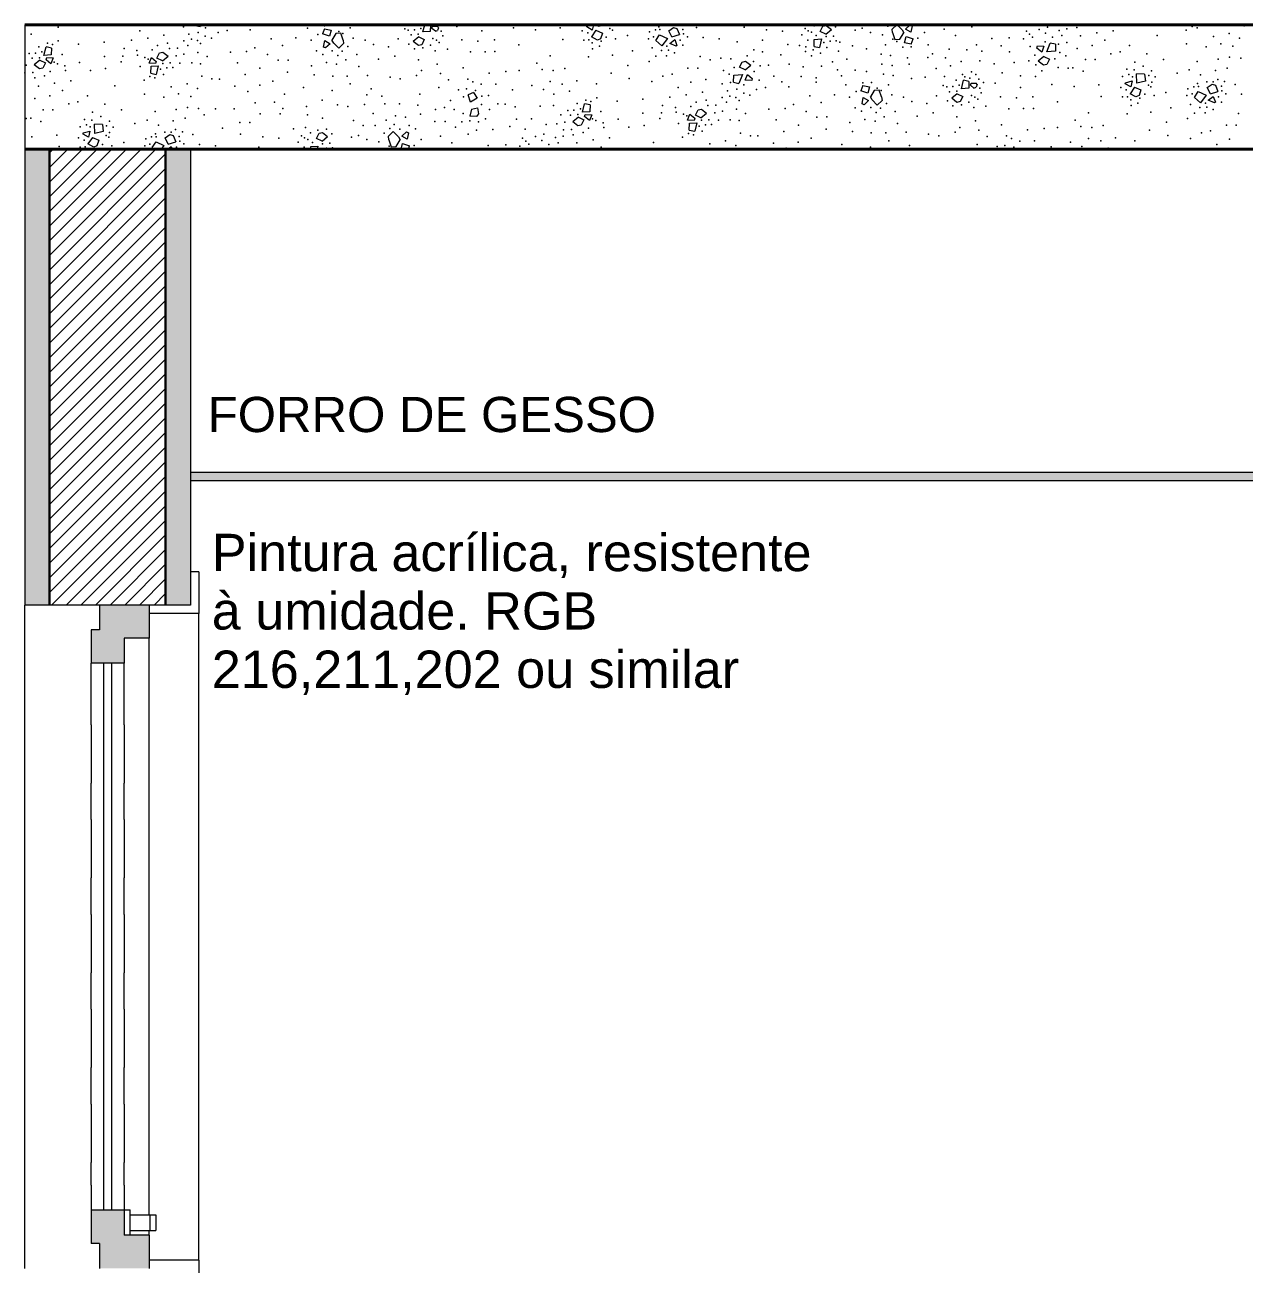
# Model space of a CAD drawing. Header units: metres. Extents: x -1.9 to 95.3, y -2.2 to 2.5.
# Drawn here: x 2.755 to 4.227, y 0.09 to 1.585 of the extents above; entities that cross this region are included whole.
import ezdxf

# ---------------------------------------------------------------- set-up
doc = ezdxf.new("R2010")
doc.units = ezdxf.units.M
doc.header["$MEASUREMENT"] = 0
for name, color, linetype in [('FORRO.EXEC', 7, 'Continuous'), ('Janelas Archicad', 7, 'Continuous'), ('LAJES.EST', 7, 'Continuous'), ('PAREDE CONSTRUIR', 7, 'Continuous')]:
    doc.layers.add(name, color=color, linetype=linetype)
for name, color, linetype, lineweight in [('FORRO.EXEC_Caneta_No__241', 7, 'Continuous', 13), ('Janelas Archicad_Caneta_No__10', 7, 'Continuous', 5), ('Janelas Archicad_Caneta_No__241', 7, 'Continuous', 13), ('LAJES.EST_Caneta_No__1', 7, 'Continuous', 40), ('LAJES.EST_Caneta_No__241', 7, 'Continuous', 13), ('NOTAS-EXECUTIVO.ARQ_Caneta_No__1', 7, 'Continuous', 40), ('PAREDE CONSTRUIR_Caneta_No__241', 7, 'Continuous', 13), ('PAREDE CONSTRUIR_Caneta_No__3', 7, 'Continuous', 30)]:
    doc.layers.add(name, color=color, linetype=linetype, lineweight=lineweight)
for name, color, linetype, lineweight, true_color in [('Janelas Archicad_Caneta_No__9', 7, 'Continuous', 9, 0x020202), ('Janelas Archicad_Caneta_No__97', 7, 'Continuous', 13, 0x6b6b6b), ('LAJES.EST_Caneta_No__97', 7, 'Continuous', 13, 0x6b6b6b), ('NOTAS-EXECUTIVO.ARQ_Caneta_No__12', 7, 'Continuous', 0, 0x030303)]:
    doc.layers.add(name, color=color, linetype=linetype, lineweight=lineweight, true_color=true_color)
doc.styles.add('GENERATED_STYLE_1', font='arial.ttf')

# ---------------------------------------------------------------- blocks, each defined once
blk = doc.blocks.new('*X26', base_point=(59.5557, -2.115))
at = {"layer": 'LAJES.EST_Caneta_No__241', "color": 7, "linetype": 'Continuous', "lineweight": 13}
for p, q in [((2.9605, 1.5843), (2.9605, 1.585)), ((2.9678, 1.585), (2.967, 1.5829)), ((3.2356, 1.5764), (3.2377, 1.585)), ((3.2446, 1.585), (3.2443, 1.577)), ((3.4334, 1.5837), (3.4379, 1.585)), ((3.4412, 1.585), (3.4398, 1.5786)), ((3.4551, 1.585), (3.4473, 1.583)), ((3.4473, 1.583), (3.4473, 1.585)), ((3.8018, 1.5797), (3.8073, 1.585)), ((3.8078, 1.585), (3.8137, 1.579)), ((3.8179, 1.5798), (3.8234, 1.5849)), ((3.8234, 1.5849), (3.8259, 1.5839)), ((2.9605, 1.5843), (2.967, 1.5829)), ((3.1166, 1.5802), (3.1143, 1.5739)), ((3.1227, 1.5711), (3.1143, 1.5739)), ((3.1166, 1.5802), (3.1248, 1.5787)), ((3.1248, 1.5787), (3.1227, 1.5711)), ((3.1303, 1.5745), (3.1257, 1.5666)), ((3.1363, 1.5749), (3.1303, 1.5745)), ((3.1393, 1.5665), (3.1363, 1.5749)), ((3.2306, 1.5705), (3.2237, 1.5649)), ((3.2306, 1.5705), (3.2372, 1.5673)), ((3.2443, 1.577), (3.2356, 1.5764)), ((3.2465, 1.5806), (3.2472, 1.5832)), ((3.2506, 1.5773), (3.2465, 1.5806)), ((3.2472, 1.5832), (3.2535, 1.5829)), ((3.2506, 1.5773), (3.2533, 1.5783)), ((3.2545, 1.5814), (3.2533, 1.5783)), ((3.2545, 1.5814), (3.2535, 1.5829)), ((3.4333, 1.5824), (3.4334, 1.5837)), ((3.4398, 1.5786), (3.4333, 1.5824)), ((3.4444, 1.5784), (3.4391, 1.5705)), ((3.4461, 1.5665), (3.4391, 1.5705)), ((3.4444, 1.5784), (3.4521, 1.575)), ((3.4521, 1.575), (3.45, 1.5682)), ((3.5168, 1.5659), (3.5212, 1.573)), ((3.5212, 1.573), (3.5308, 1.5686)), ((3.5322, 1.5778), (3.538, 1.5818)), ((3.536, 1.5704), (3.5322, 1.5778)), ((3.536, 1.5704), (3.5451, 1.5731)), ((3.538, 1.5818), (3.5421, 1.5806)), ((3.5421, 1.5806), (3.5451, 1.5731)), ((3.7149, 1.577), (3.718, 1.5833)), ((3.7216, 1.5738), (3.7149, 1.577)), ((3.718, 1.5833), (3.7221, 1.5843)), ((3.7216, 1.5738), (3.7284, 1.5793)), ((3.7221, 1.5843), (3.7284, 1.5793)), ((3.8022, 1.5755), (3.8018, 1.5797)), ((3.8022, 1.5755), (3.8052, 1.5671)), ((3.8112, 1.5675), (3.8158, 1.5754)), ((3.8137, 1.579), (3.8158, 1.5754)), ((3.8167, 1.5633), (3.8188, 1.5709)), ((3.8245, 1.576), (3.8179, 1.5798)), ((3.8188, 1.5709), (3.8272, 1.5681)), ((3.8259, 1.5839), (3.8245, 1.576)), ((2.7783, 1.5481), (2.7809, 1.5584)), ((2.7874, 1.557), (2.7809, 1.5584)), ((2.7874, 1.557), (2.787, 1.5487)), ((3.1156, 1.5581), (3.117, 1.566)), ((3.1181, 1.5571), (3.1156, 1.5581)), ((3.117, 1.566), (3.1236, 1.5622)), ((3.1236, 1.5622), (3.1181, 1.5571)), ((3.1279, 1.563), (3.1257, 1.5666)), ((3.134, 1.5567), (3.1279, 1.563)), ((3.1398, 1.5623), (3.134, 1.5567)), ((3.1393, 1.5665), (3.1398, 1.5623)), ((3.2301, 1.5599), (3.2237, 1.5649)), ((3.2342, 1.5609), (3.2301, 1.5599)), ((3.2372, 1.5673), (3.2342, 1.5609)), ((3.45, 1.5682), (3.4461, 1.5665)), ((3.5168, 1.5659), (3.5239, 1.5595)), ((3.5308, 1.5686), (3.5239, 1.5595)), ((3.5334, 1.5626), (3.5394, 1.5673)), ((3.5411, 1.5593), (3.5334, 1.5626)), ((3.5394, 1.5673), (3.542, 1.5602)), ((3.542, 1.5602), (3.5411, 1.5593)), ((3.7075, 1.559), (3.7078, 1.5673)), ((3.7075, 1.559), (3.714, 1.5576)), ((3.7078, 1.5673), (3.7165, 1.5679)), ((3.7165, 1.5679), (3.714, 1.5576)), ((3.8052, 1.5671), (3.8112, 1.5675)), ((3.8249, 1.5618), (3.8167, 1.5633)), ((3.8249, 1.5618), (3.8272, 1.5681)), ((3.9764, 1.5569), (3.977, 1.5595)), ((3.9822, 1.5521), (3.9764, 1.5569)), ((3.977, 1.5595), (3.985, 1.5591)), ((3.985, 1.5591), (3.9822, 1.5521)), ((3.9883, 1.5522), (3.9925, 1.5629)), ((3.999, 1.5615), (3.9925, 1.5629)), ((3.999, 1.5615), (3.9987, 1.5531)), ((2.7733, 1.5422), (2.7665, 1.5367)), ((2.7733, 1.5422), (2.78, 1.539)), ((2.787, 1.5487), (2.7783, 1.5481)), ((2.7809, 1.5429), (2.7816, 1.5455)), ((2.7867, 1.5381), (2.7809, 1.5429)), ((2.7816, 1.5455), (2.7895, 1.5451)), ((2.7895, 1.5451), (2.7867, 1.5381)), ((2.9051, 1.5386), (2.9079, 1.5456)), ((2.9079, 1.5456), (2.9137, 1.5408)), ((2.9137, 1.5408), (2.913, 1.5382)), ((2.9146, 1.5446), (2.9177, 1.551)), ((2.9213, 1.5414), (2.9146, 1.5446)), ((2.9177, 1.551), (2.9218, 1.552)), ((2.9213, 1.5414), (2.9281, 1.547)), ((2.9218, 1.552), (2.9281, 1.547)), ((3.6177, 1.5337), (3.6208, 1.5401)), ((3.6208, 1.5401), (3.6249, 1.5411)), ((3.6249, 1.5411), (3.6312, 1.5361)), ((3.9849, 1.5467), (3.9781, 1.5411)), ((3.9845, 1.5361), (3.9781, 1.5411)), ((3.9849, 1.5467), (3.9916, 1.5435)), ((3.9987, 1.5531), (3.9883, 1.5522)), ((3.9916, 1.5435), (3.9885, 1.5371)), ((2.7728, 1.5317), (2.7665, 1.5367)), ((2.7769, 1.5327), (2.7728, 1.5317)), ((2.78, 1.539), (2.7769, 1.5327)), ((2.913, 1.5382), (2.9051, 1.5386)), ((2.9072, 1.5266), (2.9075, 1.535)), ((2.9072, 1.5266), (2.9137, 1.5252)), ((2.9075, 1.535), (2.9162, 1.5355)), ((2.9162, 1.5355), (2.9137, 1.5252)), ((3.6106, 1.5241), (3.6211, 1.525)), ((3.6211, 1.525), (3.6168, 1.5143)), ((3.6244, 1.5305), (3.6177, 1.5337)), ((3.6243, 1.5181), (3.6272, 1.5251)), ((3.6244, 1.5305), (3.6312, 1.5361)), ((3.6272, 1.5251), (3.633, 1.5203)), ((3.9885, 1.5371), (3.9845, 1.5361)), ((4.0971, 1.5145), (4.0968, 1.5258)), ((4.1063, 1.5253), (4.0968, 1.5258)), ((4.1063, 1.5253), (4.1073, 1.517)), ((3.6103, 1.5158), (3.6106, 1.5241)), ((3.6103, 1.5158), (3.6168, 1.5143)), ((3.6323, 1.5177), (3.6243, 1.5181)), ((3.633, 1.5203), (3.6323, 1.5177)), ((3.7664, 1.5116), (3.7641, 1.5053)), ((3.7664, 1.5116), (3.7746, 1.5101)), ((3.7746, 1.5101), (3.7726, 1.5025)), ((3.8854, 1.5078), (3.888, 1.5181)), ((3.8945, 1.5167), (3.888, 1.5181)), ((3.8945, 1.5167), (3.8941, 1.5084)), ((3.8963, 1.512), (3.897, 1.5146)), ((3.9004, 1.5087), (3.8963, 1.512)), ((3.897, 1.5146), (3.9033, 1.5144)), ((3.9043, 1.5128), (3.9031, 1.5097)), ((3.9043, 1.5128), (3.9033, 1.5144)), ((4.0831, 1.5138), (4.0832, 1.5151)), ((4.0896, 1.51), (4.0831, 1.5138)), ((4.0832, 1.5151), (4.0913, 1.5174)), ((4.0913, 1.5174), (4.0896, 1.51)), ((4.1073, 1.517), (4.0971, 1.5145)), ((4.182, 1.5092), (4.1879, 1.5132)), ((4.1879, 1.5132), (4.1919, 1.5121)), ((4.1919, 1.5121), (4.1949, 1.5046)), ((3.2964, 1.5035), (3.2903, 1.5007)), ((3.293, 1.4918), (3.2903, 1.5007)), ((3.3011, 1.4966), (3.293, 1.4918)), ((3.2964, 1.5035), (3.3011, 1.4966)), ((3.7726, 1.5025), (3.7641, 1.5053)), ((3.7654, 1.4895), (3.7668, 1.4974)), ((3.7668, 1.4974), (3.7734, 1.4936)), ((3.7801, 1.5059), (3.7755, 1.498)), ((3.7777, 1.4944), (3.7755, 1.498)), ((3.7861, 1.5063), (3.7801, 1.5059)), ((3.7891, 1.4979), (3.7861, 1.5063)), ((3.7891, 1.4979), (3.7896, 1.4937)), ((3.8804, 1.5019), (3.8736, 1.4963)), ((3.8799, 1.4913), (3.8736, 1.4963)), ((3.8804, 1.5019), (3.8871, 1.4987)), ((3.8871, 1.4987), (3.884, 1.4923)), ((3.8941, 1.5084), (3.8854, 1.5078)), ((3.9004, 1.5087), (3.9031, 1.5097)), ((4.0943, 1.5098), (4.0889, 1.5019)), ((4.0959, 1.4979), (4.0889, 1.5019)), ((4.0943, 1.5098), (4.1019, 1.5064)), ((4.0998, 1.4996), (4.0959, 1.4979)), ((4.1019, 1.5064), (4.0998, 1.4996)), ((4.1666, 1.4973), (4.1711, 1.5044)), ((4.1666, 1.4973), (4.1737, 1.4909)), ((4.1711, 1.5044), (4.1806, 1.5)), ((4.1806, 1.5), (4.1737, 1.4909)), ((4.1858, 1.5018), (4.182, 1.5092)), ((4.1833, 1.494), (4.1892, 1.4987)), ((4.1858, 1.5018), (4.1949, 1.5046)), ((4.1892, 1.4987), (4.1919, 1.4916)), ((3.2941, 1.4832), (3.292, 1.4746)), ((3.2941, 1.4832), (3.3013, 1.4847)), ((3.3013, 1.4847), (3.3027, 1.4777)), ((3.4281, 1.4795), (3.4307, 1.4898)), ((3.4368, 1.4801), (3.4281, 1.4795)), ((3.4372, 1.4884), (3.4307, 1.4898)), ((3.4372, 1.4884), (3.4368, 1.4801)), ((3.5644, 1.476), (3.5675, 1.4824)), ((3.5675, 1.4824), (3.5716, 1.4834)), ((3.5716, 1.4834), (3.5779, 1.4784)), ((3.7679, 1.4885), (3.7654, 1.4895)), ((3.7734, 1.4936), (3.7679, 1.4885)), ((3.7838, 1.4881), (3.7777, 1.4944)), ((3.7896, 1.4937), (3.7838, 1.4881)), ((3.884, 1.4923), (3.8799, 1.4913)), ((4.1909, 1.4907), (4.1833, 1.494)), ((4.1919, 1.4916), (4.1909, 1.4907)), ((2.8396, 1.4539), (2.8392, 1.4652)), ((2.8487, 1.4647), (2.8392, 1.4652)), ((3.3001, 1.4744), (3.292, 1.4746)), ((3.3027, 1.4777), (3.3001, 1.4744)), ((3.4231, 1.4736), (3.4163, 1.4681)), ((3.4226, 1.4631), (3.4163, 1.4681)), ((3.4231, 1.4736), (3.4298, 1.4704)), ((3.4298, 1.4704), (3.4267, 1.4641)), ((3.4307, 1.4743), (3.4314, 1.4769)), ((3.4365, 1.4695), (3.4307, 1.4743)), ((3.4314, 1.4769), (3.4393, 1.4765)), ((3.4393, 1.4765), (3.4365, 1.4695)), ((3.5549, 1.47), (3.5577, 1.477)), ((3.5628, 1.4696), (3.5549, 1.47)), ((3.557, 1.458), (3.5574, 1.4664)), ((3.5574, 1.4664), (3.5661, 1.4669)), ((3.5577, 1.477), (3.5635, 1.4722)), ((3.5635, 1.4722), (3.5628, 1.4696)), ((3.5661, 1.4669), (3.5635, 1.4566)), ((3.5711, 1.4728), (3.5644, 1.476)), ((3.5711, 1.4728), (3.5779, 1.4784)), ((2.8255, 1.4532), (2.8257, 1.4546)), ((2.832, 1.4495), (2.8255, 1.4532)), ((2.8257, 1.4546), (2.8337, 1.4568)), ((2.8337, 1.4568), (2.832, 1.4495)), ((2.8497, 1.4564), (2.8396, 1.4539)), ((2.8487, 1.4647), (2.8497, 1.4564)), ((2.9244, 1.4486), (2.9303, 1.4526)), ((2.9303, 1.4526), (2.9343, 1.4515)), ((2.9343, 1.4515), (2.9373, 1.444)), ((3.1071, 1.4478), (3.1102, 1.4541)), ((3.1102, 1.4541), (3.1143, 1.4552)), ((3.1143, 1.4552), (3.1206, 1.4501)), ((3.194, 1.4505), (3.1998, 1.4561)), ((3.1944, 1.4463), (3.194, 1.4505)), ((3.1998, 1.4561), (3.2059, 1.4498)), ((3.2102, 1.4506), (3.2157, 1.4557)), ((3.2167, 1.4469), (3.2102, 1.4506)), ((3.2157, 1.4557), (3.2182, 1.4547)), ((3.2182, 1.4547), (3.2167, 1.4469)), ((3.4267, 1.4641), (3.4226, 1.4631)), ((3.557, 1.458), (3.5635, 1.4566)), ((2.8367, 1.4492), (2.8313, 1.4413)), ((2.8384, 1.4374), (2.8313, 1.4413)), ((2.8367, 1.4492), (2.8443, 1.4458)), ((2.8422, 1.439), (2.8384, 1.4374)), ((2.8443, 1.4458), (2.8422, 1.439)), ((2.909, 1.4368), (2.9135, 1.4438)), ((2.909, 1.4368), (2.911, 1.435)), ((2.9135, 1.4438), (2.923, 1.4394)), ((2.923, 1.4394), (2.9196, 1.435)), ((2.9282, 1.4412), (2.9244, 1.4486)), ((2.9277, 1.435), (2.9316, 1.4381)), ((2.9282, 1.4412), (2.9373, 1.444)), ((2.9316, 1.4381), (2.9328, 1.435)), ((3.0999, 1.435), (3.1001, 1.4381)), ((3.1001, 1.4381), (3.1088, 1.4387)), ((3.1138, 1.4446), (3.1071, 1.4478)), ((3.1088, 1.4387), (3.1079, 1.435)), ((3.1138, 1.4446), (3.1206, 1.4501)), ((3.1944, 1.4463), (3.1974, 1.4379)), ((3.1974, 1.4379), (3.2034, 1.4383)), ((3.2034, 1.4383), (3.208, 1.4463)), ((3.2059, 1.4498), (3.208, 1.4463)), ((3.2092, 1.435), (3.211, 1.4418)), ((3.211, 1.4418), (3.2194, 1.4389)), ((3.218, 1.435), (3.2194, 1.4389))]:
    blk.add_line(p, q, dxfattribs=at)
for p in [(2.7627, 1.5735), (2.7952, 1.5823), (2.8938, 1.5778), (2.9091, 1.5842), (2.9231, 1.5725), (2.9468, 1.5824), (2.9531, 1.5738), (2.957, 1.584), (2.9645, 1.5758), (2.9728, 1.5711), (2.973, 1.5813), (2.9884, 1.5756), (2.9993, 1.578), (3.0187, 1.5846), (3.0272, 1.5789), (3.0602, 1.5843), (3.0961, 1.5811), (3.1087, 1.5733), (3.1167, 1.5836), (3.127, 1.584), (3.1339, 1.577), (3.1389, 1.5744), (3.1477, 1.5812), (3.2136, 1.5802), (3.2179, 1.5786), (3.2212, 1.5728), (3.2252, 1.579), (3.23, 1.5735), (3.2329, 1.5806), (3.2576, 1.5773), (3.2594, 1.5715), (3.2623, 1.584), (3.2764, 1.5831), (3.3068, 1.5778), (3.3447, 1.5814), (3.3715, 1.579), (3.4013, 1.5812), (3.4279, 1.5779), (3.4344, 1.5752), (3.4567, 1.5699), (3.4612, 1.5806), (3.4642, 1.5786), (3.4653, 1.5844), (3.4824, 1.5721), (3.5088, 1.5765), (3.5137, 1.5703), (3.516, 1.5788), (3.5204, 1.5826), (3.5216, 1.5792), (3.5318, 1.5846), (3.5395, 1.5847), (3.5492, 1.5794), (3.5499, 1.5739), (3.5547, 1.5704), (3.5657, 1.5817), (3.5737, 1.5698), (3.6232, 1.5821), (3.6502, 1.579), (3.6695, 1.5773), (3.6927, 1.5727), (3.697, 1.5804), (3.7003, 1.5779), (3.7044, 1.5759), (3.7076, 1.5839), (3.7099, 1.5721), (3.7222, 1.5708), (3.731, 1.5714), (3.7335, 1.5825), (3.7572, 1.5786), (3.7657, 1.5808), (3.7757, 1.5756), (3.7901, 1.573), (3.7964, 1.5833), (3.841, 1.5757), (3.8647, 1.5798), (3.8783, 1.5719), (3.898, 1.5824), (3.9637, 1.5773), (3.9675, 1.5738), (3.9711, 1.5702), (3.979, 1.5795), (3.9867, 1.5747), (3.9894, 1.5821), (3.9951, 1.57), (4.0034, 1.5783), (4.0064, 1.572), (4.0127, 1.58), (4.0247, 1.5816), (4.0291, 1.5717), (4.0367, 1.5841), (4.0487, 1.5753), (4.0683, 1.5779), (4.1215, 1.5721), (4.1566, 1.5787), (4.1637, 1.5831), (4.1698, 1.5815), (4.1894, 1.5707), (4.2085, 1.5743), (4.2264, 1.5836), (2.7719, 1.5585), (2.7824, 1.5627), (2.7884, 1.5612), (2.7956, 1.5655), (2.8199, 1.5616), (2.8511, 1.564), (2.875, 1.5562), (2.8838, 1.5664), (2.9035, 1.569), (2.909, 1.5549), (2.9154, 1.5601), (2.9275, 1.5627), (2.9297, 1.5564), (2.9394, 1.5567), (2.9469, 1.5658), (2.9519, 1.5602), (2.9561, 1.5675), (2.9634, 1.5659), (2.9672, 1.5624), (2.9804, 1.5689), (3.0328, 1.5574), (3.0526, 1.5679), (3.0662, 1.5599), (3.0822, 1.5692), (3.1005, 1.5663), (3.1451, 1.5587), (3.1515, 1.569), (3.1658, 1.5664), (3.1759, 1.5612), (3.194, 1.5585), (3.2056, 1.5679), (3.2187, 1.5618), (3.2252, 1.5558), (3.2355, 1.5572), (3.2446, 1.5604), (3.2477, 1.5683), (3.2518, 1.5664), (3.2552, 1.5638), (3.2651, 1.5554), (3.2827, 1.5669), (3.302, 1.5653), (3.3219, 1.5667), (3.3513, 1.5607), (3.4043, 1.5673), (3.4299, 1.5665), (3.4358, 1.5669), (3.4399, 1.5631), (3.4403, 1.5561), (3.4485, 1.5592), (3.4507, 1.5651), (3.4679, 1.5682), (3.5077, 1.5682), (3.512, 1.5573), (3.5299, 1.5591), (3.5458, 1.5665), (3.5491, 1.5603), (3.5932, 1.5682), (3.6149, 1.5644), (3.6453, 1.5665), (3.6758, 1.5611), (3.6899, 1.5602), (3.6978, 1.5586), (3.7001, 1.5664), (3.7065, 1.5548), (3.7192, 1.5636), (3.7229, 1.5575), (3.727, 1.5653), (3.7342, 1.5656), (3.7386, 1.5641), (3.7538, 1.5596), (3.771, 1.556), (3.7939, 1.5608), (3.8026, 1.5676), (3.8076, 1.565), (3.8145, 1.558), (3.8248, 1.5584), (3.8328, 1.5687), (3.8454, 1.5609), (3.8707, 1.5554), (3.9037, 1.5609), (3.9221, 1.5686), (3.9335, 1.5597), (3.9431, 1.5693), (3.9602, 1.5679), (3.9682, 1.559), (3.9865, 1.5645), (4.0025, 1.5618), (4.0127, 1.5635), (4.025, 1.5565), (4.043, 1.56), (4.0583, 1.5664), (4.0882, 1.5599), (4.1569, 1.5619), (4.1806, 1.5584), (4.1984, 1.5622), (4.213, 1.5591), (4.221, 1.5687), (2.7606, 1.5504), (2.7639, 1.5446), (2.7679, 1.5507), (2.7727, 1.5452), (2.7757, 1.5524), (2.7904, 1.5401), (2.8003, 1.5491), (2.8513, 1.5469), (2.8715, 1.5405), (2.8735, 1.5473), (2.8904, 1.5538), (2.8913, 1.5483), (2.9, 1.5456), (2.9041, 1.5436), (2.9378, 1.5475), (2.9471, 1.5495), (2.964, 1.5517), (2.9751, 1.5467), (3.0033, 1.552), (3.0227, 1.5528), (3.0482, 1.549), (3.0609, 1.5423), (3.073, 1.5424), (3.1073, 1.5535), (3.1149, 1.5493), (3.1261, 1.5537), (3.1328, 1.548), (3.1381, 1.553), (3.1424, 1.5427), (3.1557, 1.5492), (3.1821, 1.5434), (3.2015, 1.5473), (3.2301, 1.5427), (3.2505, 1.5537), (3.2929, 1.5522), (3.3106, 1.5525), (3.3225, 1.5526), (3.3889, 1.5474), (3.4355, 1.5463), (3.4643, 1.5482), (3.4883, 1.5534), (3.5084, 1.5406), (3.5167, 1.5471), (3.5233, 1.554), (3.5296, 1.5476), (3.5318, 1.5542), (3.5393, 1.5513), (3.5699, 1.5467), (3.5821, 1.5426), (3.5952, 1.5447), (3.6073, 1.5439), (3.6268, 1.5476), (3.6344, 1.5407), (3.6347, 1.5546), (3.6455, 1.5522), (3.6676, 1.5486), (3.6972, 1.5529), (3.7044, 1.5475), (3.7152, 1.5507), (3.7298, 1.5403), (3.7369, 1.5532), (3.747, 1.5436), (3.7886, 1.5496), (3.7999, 1.5479), (3.8204, 1.545), (3.8448, 1.5454), (3.8505, 1.5501), (3.866, 1.545), (3.8852, 1.5406), (3.8919, 1.5547), (3.9074, 1.5414), (3.9101, 1.5532), (3.9432, 1.5525), (3.9666, 1.5416), (3.9741, 1.5485), (3.9982, 1.5439), (4.0042, 1.5516), (4.0112, 1.5474), (4.0349, 1.543), (4.0466, 1.543), (4.0657, 1.5501), (4.0769, 1.5525), (4.0945, 1.54), (4.1091, 1.5498), (4.1294, 1.543), (4.17, 1.5409), (4.1952, 1.5434), (4.209, 1.546), (4.2225, 1.5446), (2.7552, 1.527), (2.7568, 1.5362), (2.7649, 1.5273), (2.7856, 1.5288), (2.7945, 1.5381), (2.8033, 1.5354), (2.8042, 1.5299), (2.8212, 1.5397), (2.8343, 1.53), (2.8527, 1.5322), (2.8943, 1.5346), (2.9189, 1.5313), (2.9219, 1.5384), (2.9226, 1.5252), (2.9267, 1.533), (2.9307, 1.5391), (2.9339, 1.5333), (2.9423, 1.5387), (2.9566, 1.5391), (2.9672, 1.538), (3.0119, 1.539), (3.0211, 1.525), (3.0388, 1.5325), (3.0722, 1.5278), (3.1011, 1.5356), (3.1192, 1.5394), (3.1314, 1.5375), (3.1583, 1.5347), (3.2337, 1.5297), (3.2527, 1.5376), (3.2567, 1.5264), (3.2841, 1.5331), (3.3154, 1.5268), (3.3355, 1.5287), (3.3516, 1.5297), (3.373, 1.5386), (3.3795, 1.5311), (3.3929, 1.5297), (3.4067, 1.5323), (3.4626, 1.5266), (3.4829, 1.536), (3.5363, 1.5255), (3.5553, 1.5327), (3.5671, 1.5326), (3.5981, 1.5298), (3.6051, 1.5256), (3.6112, 1.5334), (3.6353, 1.5287), (3.6427, 1.5356), (3.6527, 1.5362), (3.6773, 1.5376), (3.6945, 1.5342), (3.7167, 1.5351), (3.736, 1.5307), (3.7571, 1.5303), (3.7709, 1.5285), (3.7895, 1.5376), (3.7915, 1.5255), (3.8019, 1.5358), (3.8225, 1.5376), (3.8549, 1.5321), (3.8721, 1.5353), (3.8867, 1.5249), (3.8976, 1.5282), (3.9027, 1.5252), (3.9247, 1.5381), (3.9344, 1.5271), (3.9492, 1.5395), (3.975, 1.5365), (3.9825, 1.5296), (4.002, 1.5333), (4.0141, 1.5326), (4.0199, 1.533), (4.0321, 1.529), (4.0848, 1.5315), (4.0873, 1.525), (4.0938, 1.5305), (4.1046, 1.535), (4.1148, 1.5293), (4.1457, 1.5267), (4.1602, 1.5306), (4.1919, 1.5298), (4.2061, 1.5328), (2.7671, 1.521), (2.7715, 1.5111), (2.7791, 1.5235), (2.7911, 1.5147), (2.8108, 1.5173), (2.8639, 1.5115), (2.899, 1.5181), (2.9062, 1.5225), (2.9122, 1.5209), (2.9318, 1.5101), (2.9509, 1.5137), (2.9688, 1.523), (2.9808, 1.5198), (2.9899, 1.5195), (3.0085, 1.5109), (3.0386, 1.5122), (3.0543, 1.517), (3.1043, 1.5248), (3.1267, 1.5231), (3.1441, 1.5232), (3.1478, 1.5138), (3.1687, 1.5239), (3.196, 1.5217), (3.2081, 1.5198), (3.228, 1.524), (3.2665, 1.5187), (3.2898, 1.5195), (3.2959, 1.5163), (3.306, 1.5133), (3.3237, 1.5135), (3.367, 1.5119), (3.389, 1.5166), (3.4036, 1.5135), (3.4214, 1.5173), (3.445, 1.5137), (3.4845, 1.5201), (3.5118, 1.5165), (3.5251, 1.5232), (3.5589, 1.5156), (3.577, 1.5191), (3.5967, 1.5138), (3.6069, 1.5154), (3.6229, 1.5127), (3.6412, 1.5182), (3.6588, 1.5232), (3.6685, 1.516), (3.677, 1.5103), (3.6918, 1.5225), (3.71, 1.5157), (3.7101, 1.521), (3.7408, 1.5233), (3.746, 1.5125), (3.7665, 1.515), (3.7769, 1.5154), (3.7975, 1.5126), (3.8028, 1.5238), (3.8253, 1.5202), (3.8417, 1.522), (3.8634, 1.5116), (3.8651, 1.5225), (3.8677, 1.5101), (3.875, 1.5104), (3.879, 1.5181), (3.8828, 1.512), (3.8895, 1.5224), (3.8955, 1.5208), (3.9063, 1.5195), (3.9121, 1.5154), (3.9262, 1.5145), (3.9565, 1.5235), (3.9747, 1.5226), (3.9945, 1.5128), (4.0213, 1.5104), (4.0511, 1.5126), (4.0797, 1.5225), (4.0918, 1.5224), (4.111, 1.512), (4.1114, 1.5239), (4.114, 1.51), (4.1151, 1.5158), (4.1192, 1.5222), (4.1658, 1.5103), (4.1703, 1.514), (4.1714, 1.5106), (4.174, 1.5245), (4.1816, 1.5161), (4.1893, 1.5161), (4.1947, 1.5192), (4.199, 1.5108), (4.203, 1.5165), (4.2155, 1.5131), (2.7674, 1.4959), (2.7854, 1.4995), (2.8008, 1.5059), (2.8306, 1.4993), (2.8994, 1.5013), (2.923, 1.4978), (2.9408, 1.5016), (2.9554, 1.4985), (2.9634, 1.5081), (3.0242, 1.5047), (3.0685, 1.5013), (3.0913, 1.5092), (3.1259, 1.5059), (3.1678, 1.5004), (3.1729, 1.5078), (3.186, 1.499), (3.2318, 1.5014), (3.2546, 1.5092), (3.2786, 1.5066), (3.2845, 1.4983), (3.2881, 1.5079), (3.2989, 1.5058), (3.3065, 1.4988), (3.3146, 1.4996), (3.3437, 1.5065), (3.3809, 1.5069), (3.3934, 1.5013), (3.4126, 1.5049), (3.4454, 1.4969), (3.5009, 1.4954), (3.5336, 1.4978), (3.5436, 1.5092), (3.5533, 1.5004), (3.5729, 1.5039), (3.5967, 1.4972), (3.6029, 1.5052), (3.6059, 1.499), (3.6132, 1.4973), (3.6143, 1.5072), (3.6226, 1.5025), (3.6302, 1.5003), (3.6382, 1.507), (3.6491, 1.5094), (3.7024, 1.4993), (3.732, 1.5006), (3.7503, 1.4977), (3.7585, 1.5047), (3.7837, 1.5084), (3.7887, 1.5058), (3.8013, 1.5004), (3.8156, 1.4978), (3.8554, 1.4993), (3.871, 1.5042), (3.8798, 1.5049), (3.8975, 1.4997), (3.9016, 1.4978), (3.905, 1.4952), (3.9074, 1.5087), (3.9092, 1.503), (3.9325, 1.4983), (3.9518, 1.4967), (3.9566, 1.5092), (3.9717, 1.4981), (4.0541, 1.4987), (4.0777, 1.5093), (4.0797, 1.4979), (4.0842, 1.5066), (4.0856, 1.4983), (4.1005, 1.4965), (4.1065, 1.5013), (4.1178, 1.4996), (4.1322, 1.5035), (4.1575, 1.4996), (4.1586, 1.5079), (4.1636, 1.5017), (4.1956, 1.4979), (4.1997, 1.5053), (4.2045, 1.5018), (4.2235, 1.5013), (2.7773, 1.4824), (2.7891, 1.4824), (2.8081, 1.4895), (2.8193, 1.4919), (2.8516, 1.4892), (2.8718, 1.4824), (2.9124, 1.4803), (2.9376, 1.4828), (2.9515, 1.4854), (2.9649, 1.484), (2.9854, 1.4838), (3.0077, 1.4838), (3.0333, 1.491), (3.0565, 1.4918), (3.0664, 1.4841), (3.0951, 1.4866), (3.1139, 1.4942), (3.1326, 1.4885), (3.1448, 1.4866), (3.165, 1.4889), (3.1896, 1.4896), (3.2071, 1.4897), (3.2294, 1.488), (3.2509, 1.4828), (3.2615, 1.4851), (3.2688, 1.4936), (3.2732, 1.4829), (3.3063, 1.4889), (3.3158, 1.4828), (3.3259, 1.4895), (3.3349, 1.4892), (3.3469, 1.4859), (3.3769, 1.487), (3.393, 1.4878), (3.4105, 1.4818), (3.4177, 1.4821), (3.4217, 1.4899), (3.4255, 1.4838), (3.4322, 1.4941), (3.4382, 1.4926), (3.4501, 1.4805), (3.4698, 1.493), (3.5248, 1.4876), (3.5402, 1.4852), (3.5588, 1.4863), (3.5652, 1.4915), (3.5773, 1.4941), (3.5795, 1.4878), (3.5892, 1.4881), (3.5969, 1.4809), (3.6017, 1.4916), (3.6138, 1.4831), (3.617, 1.4938), (3.6531, 1.4834), (3.6725, 1.4842), (3.6826, 1.4888), (3.698, 1.4804), (3.716, 1.4913), (3.7571, 1.4849), (3.7647, 1.4807), (3.7759, 1.4851), (3.7879, 1.4844), (3.7949, 1.4901), (3.8055, 1.4806), (3.8257, 1.4926), (3.8438, 1.4899), (3.8685, 1.4932), (3.875, 1.4872), (3.8853, 1.4886), (3.8944, 1.4918), (3.9003, 1.4851), (3.9149, 1.4868), (3.9427, 1.4836), (3.9604, 1.4839), (3.9724, 1.484), (4.0011, 1.4921), (4.0897, 1.4945), (4.0901, 1.4875), (4.0983, 1.4906), (4.1381, 1.4848), (4.1618, 1.4887), (4.1731, 1.4854), (4.1797, 1.4905), (4.1816, 1.4856), (4.1891, 1.4827), (4.199, 1.4917), (2.7566, 1.472), (2.7623, 1.4725), (2.7745, 1.4684), (2.8272, 1.4709), (2.8362, 1.4699), (2.837, 1.4795), (2.847, 1.4744), (2.8572, 1.4687), (2.8881, 1.4661), (2.9026, 1.47), (2.9343, 1.4692), (2.9485, 1.4722), (2.9714, 1.4765), (3.0148, 1.467), (3.0268, 1.4671), (3.039, 1.4775), (3.0634, 1.4775), (3.0964, 1.4763), (3.1143, 1.4724), (3.1517, 1.4694), (3.1754, 1.4781), (3.1913, 1.4701), (3.2024, 1.4753), (3.2146, 1.4734), (3.2327, 1.4772), (3.2501, 1.4682), (3.2622, 1.4683), (3.2825, 1.468), (3.2843, 1.478), (3.2923, 1.469), (3.3025, 1.4681), (3.3112, 1.4715), (3.3485, 1.471), (3.3665, 1.4715), (3.3973, 1.4656), (3.4021, 1.4763), (3.4066, 1.4676), (3.4137, 1.476), (3.4225, 1.4766), (3.4403, 1.4715), (3.4443, 1.4695), (3.4531, 1.4668), (3.471, 1.4711), (3.5011, 1.4783), (3.5213, 1.4719), (3.5233, 1.4787), (3.5411, 1.4797), (3.5441, 1.466), (3.5499, 1.477), (3.5539, 1.475), (3.5717, 1.4698), (3.5805, 1.4705), (3.5876, 1.4789), (3.5921, 1.4701), (3.6064, 1.4705), (3.617, 1.4694), (3.6249, 1.4781), (3.6617, 1.4704), (3.7107, 1.4737), (3.7228, 1.4738), (3.7509, 1.467), (3.769, 1.4708), (3.7812, 1.4689), (3.7826, 1.4794), (3.7922, 1.4741), (3.8082, 1.4661), (3.8319, 1.4748), (3.8513, 1.4787), (3.8799, 1.4741), (3.9025, 1.469), (4.0228, 1.47), (4.0387, 1.4788), (4.0853, 1.4777), (4.1141, 1.4796), (4.1327, 1.4674), (4.1582, 1.472), (4.1665, 1.4785), (4.1794, 1.479), (4.2197, 1.4781), (2.7936, 1.452), (2.8221, 1.4619), (2.8297, 1.4644), (2.8342, 1.4618), (2.8534, 1.4514), (2.8538, 1.4633), (2.8575, 1.4552), (2.8616, 1.4616), (2.9127, 1.4535), (2.9164, 1.4639), (2.924, 1.4555), (2.9317, 1.4555), (2.9371, 1.4587), (2.9414, 1.4502), (2.9454, 1.456), (2.9579, 1.4525), (2.9935, 1.4605), (3.0155, 1.4529), (3.0793, 1.4597), (3.0892, 1.4512), (3.0939, 1.4613), (3.0998, 1.4547), (3.1089, 1.4579), (3.1192, 1.4592), (3.1257, 1.4533), (3.1579, 1.4516), (3.1635, 1.4634), (3.1781, 1.4636), (3.1886, 1.4541), (3.1956, 1.4598), (3.201, 1.4649), (3.2076, 1.4591), (3.2189, 1.4636), (3.2265, 1.4593), (3.2569, 1.4506), (3.2749, 1.4616), (3.2903, 1.4532), (3.3004, 1.4578), (3.3198, 1.4585), (3.3406, 1.4623), (3.3591, 1.4589), (3.3712, 1.4503), (3.3816, 1.4529), (3.3842, 1.4646), (3.4049, 1.4508), (3.405, 1.4584), (3.4147, 1.4587), (3.4169, 1.4524), (3.4289, 1.4549), (3.4354, 1.4602), (3.454, 1.4613), (3.4841, 1.4614), (3.5025, 1.4636), (3.556, 1.4539), (3.562, 1.4523), (3.5687, 1.4627), (3.5725, 1.4566), (3.5765, 1.4644), (3.5837, 1.4647), (3.6186, 1.4544), (3.6307, 1.4512), (3.6397, 1.4509), (3.671, 1.4564), (3.6886, 1.4639), (3.722, 1.4592), (3.7541, 1.4563), (3.7765, 1.4545), (3.794, 1.4546), (3.8186, 1.4553), (3.8458, 1.4531), (3.858, 1.4512), (3.8778, 1.4554), (3.8835, 1.4611), (3.9065, 1.4578), (3.9339, 1.4645), (3.9396, 1.4509), (3.9652, 1.4582), (3.9854, 1.4601), (4.0014, 1.4611), (4.0293, 1.4625), (4.0427, 1.4611), (4.0565, 1.4637), (4.1124, 1.458), (4.1343, 1.4515), (4.1749, 1.4546), (4.1861, 1.4569), (4.2051, 1.4641), (4.2169, 1.464), (2.7637, 1.4498), (2.7965, 1.4381), (2.8201, 1.4487), (2.8221, 1.4373), (2.8266, 1.446), (2.828, 1.4377), (2.8429, 1.4359), (2.8489, 1.4407), (2.8564, 1.4494), (2.8602, 1.439), (2.8746, 1.4429), (2.8999, 1.439), (2.901, 1.4473), (2.906, 1.4411), (2.9082, 1.4497), (2.9138, 1.45), (2.938, 1.4373), (2.9421, 1.4447), (2.9469, 1.4413), (2.9659, 1.4407), (2.9854, 1.439), (3.0071, 1.4353), (3.0376, 1.4373), (3.0424, 1.4498), (3.0617, 1.4481), (3.085, 1.4435), (3.0923, 1.4372), (3.0926, 1.4487), (3.0966, 1.4467), (3.1022, 1.4429), (3.1144, 1.4416), (3.1192, 1.4361), (3.1232, 1.4422), (3.1264, 1.4364), (3.1494, 1.4494), (3.1679, 1.4465), (3.1823, 1.4438), (3.1948, 1.4384), (3.1998, 1.4358), (3.225, 1.4395), (3.2333, 1.4465), (3.2705, 1.4427), (3.3143, 1.4395), (3.3354, 1.4401), (3.3524, 1.4387), (3.3559, 1.4481), (3.3597, 1.4446), (3.3633, 1.4411), (3.3787, 1.4353), (3.379, 1.4455), (3.3873, 1.4408), (3.3957, 1.4491), (3.3986, 1.4428), (3.4213, 1.4425), (3.4409, 1.4461), (3.4506, 1.4373), (3.4606, 1.4487), (3.5137, 1.4429), (3.5488, 1.4495), (3.5816, 1.4416), (3.6008, 1.4451), (3.6133, 1.4395), (3.6584, 1.4423), (3.674, 1.4361), (3.6884, 1.4436), (3.7041, 1.4484), (3.7411, 1.4406), (3.7757, 1.4373), (3.7976, 1.4452), (3.8227, 1.4392), (3.9044, 1.4406), (3.9164, 1.4501), (3.9284, 1.438), (3.9379, 1.4393), (3.9457, 1.4477), (3.9487, 1.4372), (3.9559, 1.4447), (3.9735, 1.4449), (3.9935, 1.4379), (4.0168, 1.4433), (4.0307, 1.4383), (4.0388, 1.448), (4.0534, 1.4449), (4.0624, 1.4363), (4.0712, 1.4487), (4.0948, 1.4451), (4.1616, 1.4479), (4.1934, 1.4406), (4.2088, 1.447), (4.2227, 1.4353)]:
    blk.add_point(p, dxfattribs=at)

msp = doc.modelspace()

# ---------------------------------------------------------------- hatches: boundary and pattern name
at = {"layer": 'FORRO.EXEC', "linetype": 'Continuous', "lineweight": 0, "true_color": 0xffffff}
msp.add_hatch(color=7, dxfattribs=at).paths.add_polyline_path([(2.9551, 1.045), (2.9551, 1.035), (7.0051, 1.035), (7.0051, 1.045)])
at = {"layer": 'Janelas Archicad', "linetype": 'Continuous', "lineweight": 0, "true_color": 0xffffff}
for points in [[(2.8451, 0.885), (2.8451, 0.855), (2.8751, 0.855), (2.8751, 0.845), (2.9051, 0.845), (2.9051, 0.885)], [(2.8751, 0.815), (2.8751, 0.855), (2.8351, 0.855), (2.8351, 0.815)], [(2.8751, 0.155), (2.8351, 0.155), (2.8351, 0.115), (2.8751, 0.115)], [(2.8451, 0.115), (2.8451, 0.085), (2.9051, 0.085), (2.9051, 0.125), (2.8751, 0.125), (2.8751, 0.115)]]:
    msp.add_hatch(color=7, dxfattribs=at).paths.add_polyline_path(points)
at = {"layer": 'PAREDE CONSTRUIR', "linetype": 'Continuous', "lineweight": 0, "true_color": 0xffffff}
for points in [[(2.7551, 1.435), (2.7551, 0.885), (2.7851, 0.885), (2.7851, 1.435)], [(2.9251, 0.885), (2.9551, 0.885), (2.9551, 1.435), (2.9251, 1.435)]]:
    msp.add_hatch(color=7, dxfattribs=at).paths.add_polyline_path(points)
at = {"layer": 'PAREDE CONSTRUIR', "linetype": 'Continuous', "lineweight": 0, "true_color": 0x000000}
h = msp.add_hatch(dxfattribs=at)
h.set_pattern_fill('common_brick_0002', color=18, style=0, pattern_type=2)
h.set_pattern_definition([(45, (59.555678, -2.115), (-0.0088388348, 0.0088388348), [])])
h.paths.add_polyline_path([(2.7851, 1.435), (2.7851, 0.885), (2.9251, 0.885), (2.9251, 1.435)])

# ---------------------------------------------------------------- linework, layer by layer
at = {"layer": 'FORRO.EXEC_Caneta_No__241', "color": 7, "linetype": 'Continuous', "lineweight": 13}
for p, q in [((7.0051, 1.045), (2.9551, 1.045)), ((7.0051, 1.035), (2.9551, 1.035))]:
    msp.add_line(p, q, dxfattribs=at)
at = {"layer": 'Janelas Archicad_Caneta_No__10', "color": 7, "linetype": 'Continuous', "lineweight": 5}
for p, q in [((2.9651, 0.925), (2.9551, 0.925)), ((2.9651, 0.925), (2.9651, 0.875)), ((2.9651, 0.095), (2.9651, 0.045))]:
    msp.add_line(p, q, dxfattribs=at)
at = {"layer": 'Janelas Archicad_Caneta_No__10', "color": 7, "linetype": 'Continuous', "lineweight": 5, "flags": 128}
for points in [[(2.9651, 0.875), (2.9551, 0.875), (2.9051, 0.875)], [(2.9651, 0.095), (2.9551, 0.095), (2.9051, 0.095)]]:
    msp.add_lwpolyline(points, dxfattribs=at)
at = {"layer": 'Janelas Archicad_Caneta_No__241', "color": 7, "linetype": 'Continuous', "lineweight": 13}
msp.add_line((2.7551, 0.085), (2.7551, 0.885), dxfattribs=at)
at = {"layer": 'Janelas Archicad_Caneta_No__9', "color": 18, "linetype": 'Continuous', "lineweight": 9, "true_color": 0x020202}
for p, q in [((2.8451, 0.885), (2.8451, 0.855)), ((2.9651, 0.095), (2.9651, 0.875)), ((2.8351, 0.855), (2.8351, 0.815)), ((2.8451, 0.855), (2.8351, 0.855)), ((2.8751, 0.845), (2.8751, 0.815)), ((2.9051, 0.845), (2.8751, 0.845)), ((2.9051, 0.1495), (2.9051, 0.845)), ((2.8351, 0.7406), (2.8351, 0.815)), ((2.8751, 0.815), (2.8351, 0.815)), ((2.8501, 0.815), (2.8501, 0.155)), ((2.8601, 0.155), (2.8601, 0.815)), ((2.8751, 0.7406), (2.8751, 0.815)), ((2.8351, 0.6263), (2.8351, 0.6703)), ((2.8751, 0.6263), (2.8751, 0.6703)), ((2.8351, 0.5119), (2.8351, 0.5559)), ((2.8751, 0.5119), (2.8751, 0.5559)), ((2.8351, 0.3976), (2.8351, 0.4415)), ((2.8751, 0.3976), (2.8751, 0.4415)), ((2.8351, 0.2832), (2.8351, 0.3272)), ((2.8751, 0.2832), (2.8751, 0.3272)), ((2.8351, 0.1854), (2.8351, 0.2128)), ((2.8751, 0.1854), (2.8751, 0.2128)), ((2.8351, 0.155), (2.8351, 0.115)), ((2.8751, 0.155), (2.8351, 0.155)), ((2.8751, 0.155), (2.8751, 0.1555)), ((2.8751, 0.1555), (2.8821, 0.1555)), ((2.8751, 0.155), (2.8751, 0.125)), ((2.8821, 0.125), (2.8821, 0.1555)), ((2.8821, 0.1495), (2.8921, 0.1495)), ((2.8921, 0.1495), (2.8991, 0.1495)), ((2.8991, 0.1495), (2.9042, 0.1495)), ((2.9042, 0.1495), (2.9061, 0.1495)), ((2.9061, 0.1495), (2.9131, 0.1495)), ((2.9061, 0.1495), (2.9061, 0.1305)), ((2.9131, 0.1495), (2.9131, 0.1305)), ((2.9051, 0.125), (2.8751, 0.125)), ((2.8821, 0.1305), (2.8921, 0.1305)), ((2.8921, 0.1305), (2.8991, 0.1305)), ((2.8991, 0.1305), (2.9042, 0.1305)), ((2.9042, 0.1305), (2.9061, 0.1305)), ((2.9051, 0.125), (2.9051, 0.1305)), ((2.9061, 0.1305), (2.9131, 0.1305)), ((2.8451, 0.115), (2.8351, 0.115)), ((2.8451, 0.115), (2.8451, 0.085))]:
    msp.add_line(p, q, dxfattribs=at)
at = {"layer": 'Janelas Archicad_Caneta_No__9', "color": 18, "linetype": 'Continuous', "lineweight": 9, "true_color": 0x020202, "flags": 128}
for points in [[(2.9051, 0.885), (2.9051, 0.875), (2.9051, 0.845)], [(2.9051, 0.125), (2.9051, 0.095), (2.9051, 0.085)]]:
    msp.add_lwpolyline(points, dxfattribs=at)
at = {"layer": 'Janelas Archicad_Caneta_No__97', "color": 251, "linetype": 'Continuous', "lineweight": 13, "true_color": 0x6b6b6b}
for p, q in [((2.8351, 0.7406), (2.8351, 0.6703)), ((2.8751, 0.7406), (2.8751, 0.6703)), ((2.8351, 0.6263), (2.8351, 0.5559)), ((2.8751, 0.6263), (2.8751, 0.5559)), ((2.8351, 0.5119), (2.8351, 0.4632)), ((2.8751, 0.5119), (2.8751, 0.4632)), ((2.8351, 0.4632), (2.8351, 0.4415)), ((2.8751, 0.4632), (2.8751, 0.4415)), ((2.8351, 0.3976), (2.8351, 0.3272)), ((2.8751, 0.3976), (2.8751, 0.3272)), ((2.8351, 0.2832), (2.8351, 0.2128)), ((2.8751, 0.2832), (2.8751, 0.2128)), ((2.8351, 0.1854), (2.8351, 0.155)), ((2.8751, 0.1854), (2.8751, 0.1555))]:
    msp.add_line(p, q, dxfattribs=at)
at = {"layer": 'LAJES.EST_Caneta_No__1', "color": 7, "linetype": 'Continuous', "lineweight": 40}
for p, q in [((2.9551, 1.585), (2.7551, 1.585)), ((7.2051, 1.585), (2.9551, 1.585)), ((7.0051, 1.435), (2.9551, 1.435))]:
    msp.add_line(p, q, dxfattribs=at)
at = {"layer": 'LAJES.EST_Caneta_No__1', "color": 7, "linetype": 'Continuous', "lineweight": 40, "flags": 128}
msp.add_lwpolyline([(2.9551, 1.435), (2.9251, 1.435), (2.7851, 1.435), (2.7551, 1.435)], dxfattribs=at)
at = {"layer": 'LAJES.EST_Caneta_No__97', "color": 251, "linetype": 'Continuous', "lineweight": 13, "true_color": 0x6b6b6b}
msp.add_line((2.7551, 1.585), (2.7551, 1.435), dxfattribs=at)
at = {"layer": 'PAREDE CONSTRUIR_Caneta_No__241', "color": 7, "linetype": 'Continuous', "lineweight": 13}
for p, q in [((2.9551, 1.435), (2.9551, 1.045)), ((2.9551, 1.045), (2.9551, 1.035))]:
    msp.add_line(p, q, dxfattribs=at)
at = {"layer": 'PAREDE CONSTRUIR_Caneta_No__241', "color": 7, "linetype": 'Continuous', "lineweight": 13, "flags": 128}
for points in [[(2.7551, 1.435), (2.7551, 1.135), (2.7551, 1.125), (2.7551, 0.885)], [(2.9551, 1.035), (2.9551, 0.925), (2.9551, 0.885)], [(2.9551, 0.885), (2.9251, 0.885), (2.9051, 0.885), (2.8451, 0.885), (2.7851, 0.885), (2.7551, 0.885)]]:
    msp.add_lwpolyline(points, dxfattribs=at)
at = {"layer": 'PAREDE CONSTRUIR_Caneta_No__3', "color": 7, "linetype": 'Continuous', "lineweight": 30}
for p, q in [((2.7851, 1.435), (2.7851, 0.885)), ((2.9251, 1.435), (2.9251, 0.885))]:
    msp.add_line(p, q, dxfattribs=at)

# ---------------------------------------------------------------- block references
at = {"layer": 'LAJES.EST', "lineweight": 0}
msp.add_blockref('*X26', (59.5557, -2.115), dxfattribs=at)

# ---------------------------------------------------------------- texts
at = {"layer": 'NOTAS-EXECUTIVO.ARQ_Caneta_No__1', "color": 7, "linetype": 'Continuous', "lineweight": 40, "insert": (2.9808, 0.971), "char_height": 0.0450325, "width": 0.74499, "attachment_point": 1, "line_spacing_factor": 0.938099, "style": 'GENERATED_STYLE_1'}
msp.add_mtext('\\A1;{\\pql;\\fArial|b0|i0|c0|p0;\\W1.000000;Pintura acrílica, resistente à umidade. RGB 216,211,202 ou similar}', dxfattribs=at)
at = {"layer": 'NOTAS-EXECUTIVO.ARQ_Caneta_No__12', "color": 18, "linetype": 'Continuous', "lineweight": 0, "true_color": 0x030303, "insert": (3.2463, 1.1362), "char_height": 0.0425, "attachment_point": 2, "style": 'GENERATED_STYLE_1'}
msp.add_mtext('\\A1;{\\pqc;\\fArial|b0|i0|c0|p0;\\W1.000000;FORRO DE \\fArial|b0|i0|c0|p0;\\W1.000000;GESSO}', dxfattribs=at)

doc.saveas('drawing.dxf')
